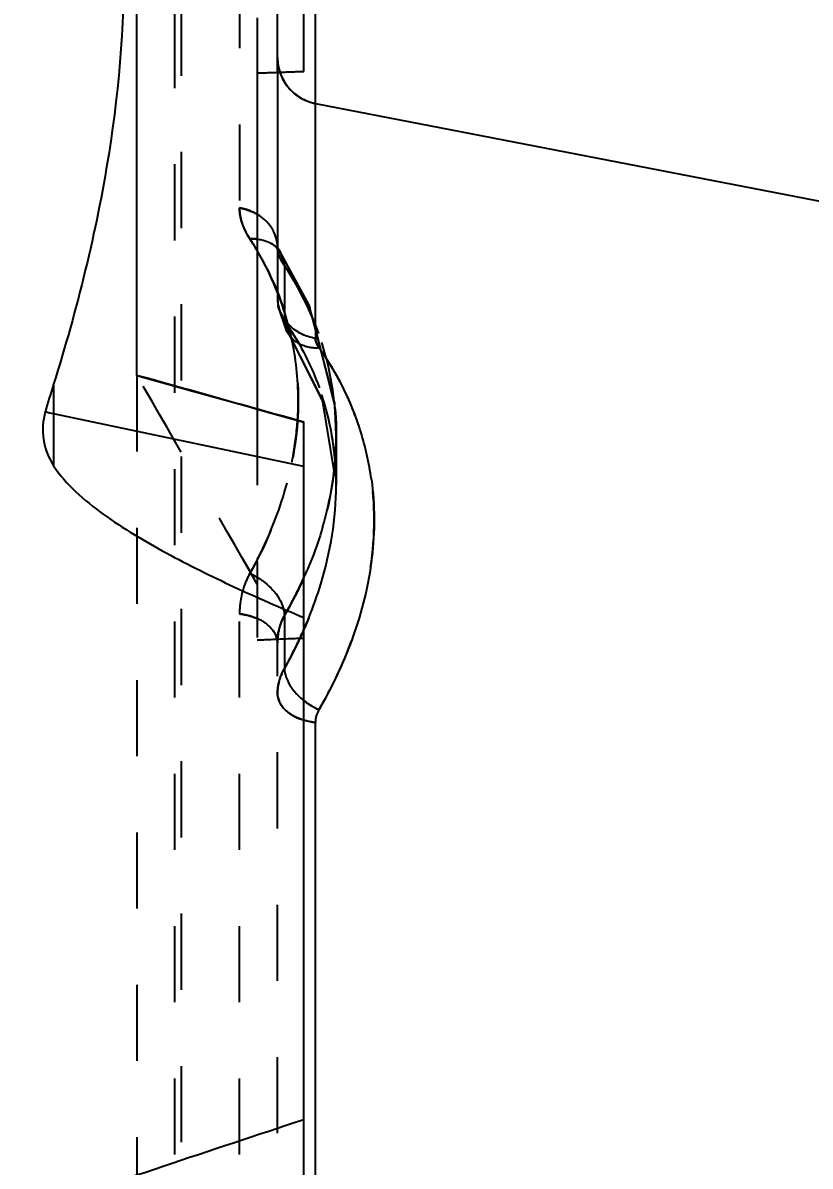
# Model space of a CAD drawing. Header units: millimetres. Extents: x 309 to 11345, y -1340 to 1318.
# Drawn here: x 10453.95 to 10470.83, y -384.23 to -359.72 of the extents above; entities that cross this region are included whole.
import ezdxf

# ---------------------------------------------------------------- set-up
doc = ezdxf.new("R2010")
doc.units = ezdxf.units.MM
doc.header["$LTSCALE"] = 16.335
doc.header["$PDMODE"] = 3
doc.header["$PDSIZE"] = 0.3125
doc.linetypes.add('HIDDEN', pattern=[0.2, 0.1, -0.1])
doc.layers.get('0').update_dxf_attribs({"linetype": 'CONTINUOUS'})
doc.layers.get('Defpoints').update_dxf_attribs({"linetype": 'CONTINUOUS'})
doc.layers.add('DEFAULT_2', color=8, linetype='HIDDEN')
doc.styles.get("Standard").update_dxf_attribs({"font": 'txt', "width": 0.8})
doc.dimstyles.new('STANDARD$0', dxfattribs={"dimscale": 2, "dimtxt": 3, "dimasz": 3, "dimexe": 1.25, "dimexo": 0.625, "dimgap": 0.5, "dimtad": 0, "dimdsep": 46, "dimlunit": 6, "dimtxsty": 'Standard', "dimblk": 'CLOSEDBLANK', "dimcen": 0, "dimclrt": 2, "dimazin": 2, "dimtfac": 2, "dimtmove": 1, "dimatfit": 3, "dimfxl": 0, "dimtolj": 1, "dimtzin": 0, "dimarcsym": 0})

# ---------------------------------------------------------------- blocks, each defined once
blk = doc.blocks.new('_ClosedBlank')
at = {"color": 0, "linetype": 'ByBlock', "lineweight": -2}
for p, q in [((-1, 0.1667), (0, 0)), ((-1, 0.1667), (-1, -0.1667)), ((0, 0), (-1, -0.1667))]:
    blk.add_line(p, q, dxfattribs=at)
blk = doc.blocks.new('*D578')
at = {"color": 4, "lineweight": -2}
for p, q in [((10384.972, -357.492), (10384.972, -271.344)), ((10486.804, -382.898), (10486.804, -271.344)), ((10364.972, -273.844), (10344.972, -273.844)), ((10384.972, -273.844), (10486.804, -273.844)), ((10506.804, -273.844), (10526.804, -273.844))]:
    blk.add_line(p, q, dxfattribs=at)
at = {"layer": 'Defpoints', "color": 0}
for p in [(10486.804, -273.844), (10384.972, -358.742), (10486.804, -384.148)]:
    blk.add_point(p, dxfattribs=at)
at = {"color": 4, "lineweight": -2, "xscale": 20, "yscale": 20, "zscale": 20}
blk.add_blockref('_ClosedBlank', (10384.972, -273.844), dxfattribs=at)
at = {"color": 4, "lineweight": -2, "xscale": 20, "yscale": 20, "zscale": 20, "rotation": 180}
blk.add_blockref('_ClosedBlank', (10486.804, -273.844), dxfattribs=at)
at = {"color": 6, "insert": (10437.571, -273.844), "char_height": 20, "attachment_point": 5}
blk.add_mtext('\\A1;101.83', dxfattribs=at)

msp = doc.modelspace()

# ---------------------------------------------------------------- linework, layer by layer
at = {"color": 7, "linetype": 'Continuous'}
for p, q in [((10459.972, -360.76), (10459.972, -341.99)), ((10456.393, -367.279), (10456.393, -355.172)), ((10460.219, -366.285), (10460.219, -355.546)), ((10458.972, -359.61), (10458.972, -368.001)), ((10458.972, -360.8), (10459.972, -360.76)), ((10459.406, -360.8), (10459.406, -364.529)), ((10460.219, -361.448), (10482.11, -365.69)), ((10459.406, -364.588), (10459.406, -365.632)), ((10459.461, -364.626), (10459.438, -364.588)), ((10459.461, -364.626), (10459.462, -364.627)), ((10460.088, -365.776), (10459.462, -364.627)), ((10460.632, -367.877), (10460.088, -365.776)), ((10454.604, -367.469), (10454.604, -369.217)), ((10460.665, -368.556), (10460.632, -367.877)), ((10459.972, -369.235), (10454.604, -368.1)), ((10459.972, -396.229), (10459.972, -368.281)), ((10460.665, -368.553), (10460.665, -369.633)), ((10460.219, -629.255), (10460.219, -374.725))]:
    msp.add_line(p, q, dxfattribs=at)
msp.add_lwpolyline([(10459.438, -364.588), (10459.412, -364.535), (10459.406, -364.531)], dxfattribs=at)
for centre, radius, start, end in [((10453.155, -368.022), 6.743, 29.0001, 29.5759), ((10453.181, -368.007), 6.713, 28.6174, 29), ((10458.999, -364.926), 0.55, 33.0322, 43.5541), ((10453.365, -367.911), 6.506, 20.5558, 28.6507), ((10455.403, -370.235), 6.043, 23.7222, 34.6898), ((10478.139, -374.825), 24.658, 162.6436, 164.0769), ((10455.125, -370.359), 6.348, 18.7488, 23.7359), ((10455.844, -362.232), 5.997, 256.3351, 258.0658), ((10454.925, -370.43), 6.56, 17.3764, 18.7697), ((10453.916, -368.549), 6.749, 353.4754, 359.9346), ((10455.027, -370.4), 6.454, 7.9362, 17.3916), ((10453.644, -368.521), 7.023, 351.0794, 353.4976), ((10453.319, -368.467), 7.352, 343.6153, 351.0588), ((10460.395, -373.29), 1.446, 252.5325, 263.0424), ((10639.938, -930.276), 575.878, 108.210377, 108.8427)]:
    msp.add_arc(centre, radius, start, end, dxfattribs=at)
for points, knots in [([(10456.094, -358.006), (10456.146, -359.52), (10455.89, -362.737), (10455.109, -365.856), (10454.604, -367.469)], [0, 0, 0, 0, 0.472706, 1, 1, 1, 1]), ([(10459.406, -364.529), (10459.406, -364.402), (10459.329, -364.131), (10459.134, -363.931), (10459.017, -363.854)], [0, 0, 0, 0, 0.475135, 1, 1, 1, 1]), ([(10458.98, -364.359), (10459.021, -364.363), (10459.172, -364.391), (10459.319, -364.465), (10459.398, -364.548)], [0, 0, 0, 0, 0.26399, 1, 1, 1, 1]), ([(10459.839, -368.202), (10459.865, -367.764), (10459.83, -366.885), (10459.608, -366.033), (10459.456, -365.627)], [0, 0, 0, 0, 0.502657, 1, 1, 1, 1]), ([(10454.427, -368.06), (10454.373, -368.248), (10454.346, -368.66), (10454.494, -369.046), (10454.604, -369.217)], [0, 0, 0, 0, 0.491581, 1, 1, 1, 1]), ([(10454.604, -369.217), (10454.735, -369.421), (10455.073, -369.794), (10455.877, -370.434), (10457.022, -371.11), (10458.471, -371.824), (10459.468, -372.26), (10459.972, -372.473)], [0, 0, 0, 0, 0.114812, 0.235559, 0.485373, 0.741193, 1, 1, 1, 1]), ([(10460.078, -372.477), (10460.173, -372.241), (10460.5, -371.327), (10460.665, -370.35), (10460.665, -369.633)], [0, 0, 0, 0, 0.26146, 1, 1, 1, 1]), ([(10461.419, -369.509), (10461.496, -370.061), (10461.498, -371.225), (10461.215, -372.35), (10461.015, -372.906)], [0, 0, 0, 0, 0.485639, 1, 1, 1, 1]), ([(10460.372, -370.541), (10460.349, -370.619), (10460.252, -370.934), (10460.134, -371.243), (10460.036, -371.471)], [0, 0, 0, 0, 0.246845, 1, 1, 1, 1]), ([(10461.015, -372.906), (10460.968, -373.036), (10460.763, -373.566), (10460.508, -374.076), (10460.293, -374.447)], [0, 0, 0, 0, 0.244434, 1, 1, 1, 1]), ([(10459.966, -374.246), (10460.042, -374.307), (10460.15, -374.378), (10460.265, -374.434), (10460.293, -374.447)], [0, 0, 0, 0, 0.758562, 1, 1, 1, 1])]:
    msp.add_open_spline(points, degree=3, knots=knots, dxfattribs=at)
for points in [[(10459.46, -360.787), (10459.522, -360.971), (10459.646, -361.143), (10459.801, -361.261)], [(10459.801, -361.261), (10459.923, -361.353), (10460.07, -361.419), (10460.219, -361.448)], [(10459.972, -368.281), (10458.779, -367.947), (10457.586, -367.613), (10456.393, -367.279)], [(10460.293, -374.447), (10460.245, -374.53), (10460.219, -374.629), (10460.219, -374.725)]]:
    msp.add_open_spline(points, degree=3, dxfattribs=at)
at = {"layer": 'DEFAULT_2', "color": 8, "linetype": 'HIDDEN'}
for p, q in [((10457.342, -349.418), (10457.342, -426.459)), ((10457.203, -426.459), (10457.203, -351.826)), ((10458.592, -352.096), (10458.592, -363.688)), ((10459.406, -360.8), (10459.406, -353.083)), ((10459.406, -360.783), (10458.972, -360.8)), ((10459.972, -360.76), (10459.406, -360.783)), ((10459.406, -364.519), (10459.406, -364.53)), ((10459.43, -364.574), (10459.406, -364.519)), ((10459.406, -364.588), (10459.406, -364.529)), ((10459.46, -364.624), (10459.435, -364.582)), ((10459.459, -364.624), (10459.462, -364.627)), ((10459.462, -364.627), (10459.554, -364.922)), ((10459.554, -364.922), (10459.554, -366.102)), ((10460.11, -365.829), (10460.088, -365.776)), ((10460.636, -367.916), (10460.11, -365.829)), ((10459.554, -366.102), (10459.654, -366.409)), ((10459.654, -366.409), (10460.374, -367.838)), ((10459.654, -366.409), (10459.655, -366.412)), ((10460.219, -366.285), (10460.219, -366.478)), ((10456.393, -367.279), (10456.389, -426.459)), ((10456.393, -367.279), (10457.589, -367.614)), ((10457.589, -367.614), (10458.082, -367.752)), ((10458.082, -367.752), (10458.782, -367.948)), ((10458.782, -367.948), (10458.972, -368.001)), ((10458.972, -368.001), (10458.972, -372.956)), ((10458.972, -368.001), (10459.972, -368.281)), ((10458.592, -426.459), (10458.592, -372.394)), ((10459.554, -372.429), (10459.554, -373.562)), ((10459.972, -372.915), (10458.972, -372.956)), ((10458.972, -372.956), (10459.403, -372.938)), ((10459.403, -372.938), (10459.972, -372.915)), ((10459.406, -396.597), (10459.406, -373.016))]:
    msp.add_line(p, q, dxfattribs=at)
for points in [[(10459.406, -365.63), (10459.42, -365.82), (10459.655, -366.412)], [(10459.406, -365.63), (10459.415, -365.789), (10459.595, -366.316), (10459.655, -366.411)], [(10459.654, -366.409), (10460.361, -367.801), (10460.665, -369.621)]]:
    msp.add_lwpolyline(points, dxfattribs=at)
for centre, radius, start, end in [((10458.876, -365.265), 0.912, 83.4553, 93.9076), ((10453.041, -368.087), 6.874, 29.5852, 32.8849), ((10453.471, -368.92), 7.279, 28.69, 33.3105), ((10453.907, -368.684), 6.783, 20.24, 28.7177), ((10454.254, -368.547), 6.41, 3.302, 20.1873), ((10455.364, -370.262), 6.091, 34.6881, 35.9709), ((8744.57, -1356.958), 1977.322, 29.884419, 30.034064), ((8744.679, -1356.893), 1977.195, 29.884344, 30.033998), ((10454.621, -369.603), 6.042, 9.9401, 18.4613), ((10453.243, -367.8), 6.608, 355.9106, 356.5167), ((10454.146, -368.553), 6.519, 0.0462, 3.3033), ((10452.957, -367.775), 6.895, 349.3213, 355.866), ((10454.534, -369.618), 6.13, 4.6263, 9.9304), ((10452.662, -367.724), 7.194, 348.6883, 349.3605), ((10454.37, -369.63), 6.295, 0.0857, 4.6218), ((10450.995, -367.124), 8.972, 330.6302, 333.6317), ((10460.29, -372.355), 1.693, 150.6348, 155.4975), ((10451.901, -367.969), 8.857, 332.352, 336.7072), ((10451.563, -367.795), 9.237, 330.695, 332.3706), ((10451.428, -367.72), 9.392, 329.9065, 330.6975), ((10451.442, -368.972), 9.32, 333.4329, 337.9116), ((10450.966, -368.737), 9.851, 330.6695, 333.4483), ((10460.478, -374.107), 1.073, 169.8911, 180.0058), ((10460.918, -373.044), 1.533, 228.995, 231.6115)]:
    msp.add_arc(centre, radius, start, end, dxfattribs=at)
for points, knots in [([(10459.406, -360.464), (10459.406, -360.69), (10459.57, -361.156), (10459.997, -361.405), (10460.219, -361.448)], [0, 0, 0, 0, 0.49954, 1, 1, 1, 1]), ([(10458.592, -363.688), (10458.701, -363.706), (10458.848, -363.755), (10458.981, -363.83), (10459.017, -363.853)], [0, 0, 0, 0, 0.721876, 1, 1, 1, 1]), ([(10458.592, -363.688), (10458.592, -363.742), (10458.613, -363.978), (10458.715, -364.202), (10458.814, -364.355)], [0, 0, 0, 0, 0.227607, 1, 1, 1, 1]), ([(10459.017, -363.854), (10458.92, -363.791), (10458.778, -363.727), (10458.629, -363.694), (10458.592, -363.688)], [0, 0, 0, 0, 0.756086, 1, 1, 1, 1]), ([(10458.691, -364.128), (10458.675, -364.091), (10458.621, -363.95), (10458.592, -363.799), (10458.592, -363.688)], [0, 0, 0, 0, 0.266994, 1, 1, 1, 1]), ([(10458.814, -364.355), (10458.802, -364.336), (10458.757, -364.263), (10458.717, -364.186), (10458.691, -364.128)], [0, 0, 0, 0, 0.259069, 1, 1, 1, 1]), ([(10458.814, -364.355), (10459.146, -364.868), (10459.673, -365.982), (10459.942, -367.831), (10459.657, -369.734), (10459.143, -370.941), (10458.814, -371.525)], [0, 0, 0, 0, 0.243119, 0.483215, 0.733077, 1, 1, 1, 1]), ([(10459.406, -364.531), (10459.406, -364.562), (10459.422, -364.702), (10459.491, -364.832), (10459.554, -364.922)], [0, 0, 0, 0, 0.21634, 1, 1, 1, 1]), ([(10459.554, -364.922), (10459.538, -364.9), (10459.484, -364.816), (10459.441, -364.724), (10459.423, -364.654)], [0, 0, 0, 0, 0.275876, 1, 1, 1, 1]), ([(10459.554, -364.922), (10459.908, -365.462), (10460.475, -366.631), (10460.665, -367.919), (10460.665, -368.553)], [0, 0, 0, 0, 0.504554, 1, 1, 1, 1]), ([(10459.406, -365.632), (10459.406, -365.838), (10459.604, -366.262), (10460.012, -366.443), (10460.219, -366.478)], [0, 0, 0, 0, 0.493888, 1, 1, 1, 1]), ([(10459.406, -365.632), (10459.406, -365.671), (10459.419, -365.837), (10459.486, -365.996), (10459.554, -366.102)], [0, 0, 0, 0, 0.237787, 1, 1, 1, 1]), ([(10460.665, -369.619), (10460.664, -368.998), (10460.475, -367.745), (10459.908, -366.614), (10459.554, -366.102)], [0, 0, 0, 0, 0.499606, 1, 1, 1, 1]), ([(10459.554, -366.103), (10459.64, -366.226), (10459.961, -366.726), (10460.212, -367.27), (10460.352, -367.69)], [0, 0, 0, 0, 0.253797, 1, 1, 1, 1]), ([(10459.656, -366.41), (10459.72, -366.505), (10459.923, -366.659), (10460.169, -366.691), (10460.293, -366.684)], [0, 0, 0, 0, 0.479417, 1, 1, 1, 1]), ([(10460.294, -366.684), (10460.282, -366.668), (10460.243, -366.605), (10460.219, -366.531), (10460.219, -366.478)], [0, 0, 0, 0, 0.278125, 1, 1, 1, 1]), ([(10460.219, -366.478), (10460.219, -366.494), (10460.227, -366.568), (10460.261, -366.638), (10460.294, -366.684)], [0, 0, 0, 0, 0.228386, 1, 1, 1, 1]), ([(10460.294, -374.447), (10460.673, -373.809), (10461.247, -372.484), (10461.587, -370.406), (10461.272, -368.408), (10460.679, -367.214), (10460.294, -366.684)], [0, 0, 0, 0, 0.271478, 0.522048, 0.760201, 1, 1, 1, 1]), ([(10460.665, -368.553), (10460.665, -369.208), (10460.459, -370.569), (10459.905, -371.823), (10459.554, -372.429)], [0, 0, 0, 0, 0.483191, 1, 1, 1, 1]), ([(10459.034, -371.109), (10459.113, -370.948), (10459.404, -370.314), (10459.615, -369.643), (10459.716, -369.135)], [0, 0, 0, 0, 0.25729, 1, 1, 1, 1]), ([(10458.814, -371.525), (10458.705, -371.721), (10458.609, -372.017), (10458.592, -372.317), (10458.592, -372.394)], [0, 0, 0, 0, 0.744864, 1, 1, 1, 1]), ([(10458.814, -371.525), (10458.915, -371.57), (10459.254, -371.769), (10459.55, -372.141), (10459.554, -372.429)], [0, 0, 0, 0, 0.277004, 1, 1, 1, 1]), ([(10459.451, -372.084), (10459.467, -372.113), (10459.52, -372.221), (10459.553, -372.342), (10459.554, -372.429)], [0, 0, 0, 0, 0.276694, 1, 1, 1, 1]), ([(10459.406, -373.016), (10459.406, -372.862), (10459.233, -372.613), (10458.905, -372.458), (10458.699, -372.407), (10458.592, -372.394)], [0, 0, 0, 0, 0.424774, 0.704607, 1, 1, 1, 1]), ([(10459.406, -373.016), (10459.406, -372.964), (10459.417, -372.761), (10459.479, -372.56), (10459.554, -372.429)], [0, 0, 0, 0, 0.259674, 1, 1, 1, 1]), ([(10459.296, -372.73), (10459.313, -372.752), (10459.372, -372.837), (10459.406, -372.941), (10459.406, -373.016)], [0, 0, 0, 0, 0.275098, 1, 1, 1, 1]), ([(10459.406, -374.107), (10459.406, -373.966), (10459.445, -373.773), (10459.53, -373.604), (10459.554, -373.562)], [0, 0, 0, 0, 0.745524, 1, 1, 1, 1]), ([(10459.554, -373.562), (10459.556, -373.65), (10459.671, -374.039), (10460.013, -374.321), (10460.293, -374.447)], [0, 0, 0, 0, 0.221438, 1, 1, 1, 1]), ([(10460.219, -374.725), (10460.118, -374.713), (10459.919, -374.666), (10459.591, -374.516), (10459.406, -374.267), (10459.406, -374.107)], [0, 0, 0, 0, 0.281154, 0.557606, 1, 1, 1, 1]), ([(10459.406, -374.107), (10459.406, -374.23), (10459.556, -374.5), (10459.814, -374.623), (10459.961, -374.669)], [0, 0, 0, 0, 0.44511, 1, 1, 1, 1])]:
    msp.add_open_spline(points, degree=3, knots=knots, dxfattribs=at)
for points in [[(10459.406, -360.464), (10459.406, -360.573), (10459.425, -360.683), (10459.46, -360.787)], [(10458.814, -364.355), (10458.869, -364.351), (10458.925, -364.352), (10458.981, -364.358)], [(10459.41, -364.59), (10459.407, -364.57), (10459.406, -364.55), (10459.406, -364.53)], [(10459.397, -364.548), (10459.42, -364.572), (10459.44, -364.597), (10459.458, -364.624)], [(10459.423, -364.654), (10459.417, -364.633), (10459.413, -364.611), (10459.41, -364.59)], [(10458.814, -371.525), (10458.872, -371.551), (10458.927, -371.581), (10458.98, -371.614)], [(10458.592, -372.394), (10458.734, -372.411), (10458.875, -372.45), (10459.004, -372.51)], [(10459.554, -372.429), (10459.488, -372.545), (10459.444, -372.675), (10459.423, -372.806)], [(10460.077, -372.476), (10459.926, -372.85), (10459.75, -373.214), (10459.554, -373.562)], [(10459.423, -372.806), (10459.411, -372.876), (10459.406, -372.946), (10459.406, -373.016)], [(10459.554, -373.562), (10459.49, -373.672), (10459.445, -373.794), (10459.422, -373.918)]]:
    msp.add_open_spline(points, degree=3, dxfattribs=at)

# ---------------------------------------------------------------- dimensions: what is measured, and where the dimension line sits
dim = msp.add_linear_dim(base=(10486.804, -273.844), p1=(10384.972, -358.742), p2=(10486.804, -384.148), dimstyle='STANDARD$0', override={"dimtxt": 10, "dimasz": 10, "dimgap": 0, "dimzin": 0, "dimclrd": 4, "dimclre": 4, "dimclrt": 6})
dim.commit()
dim.dimension.update_dxf_attribs({"geometry": '*D578', "text_midpoint": (10437.571, -273.844), "dimtype": 160})

doc.saveas('drawing.dxf')
